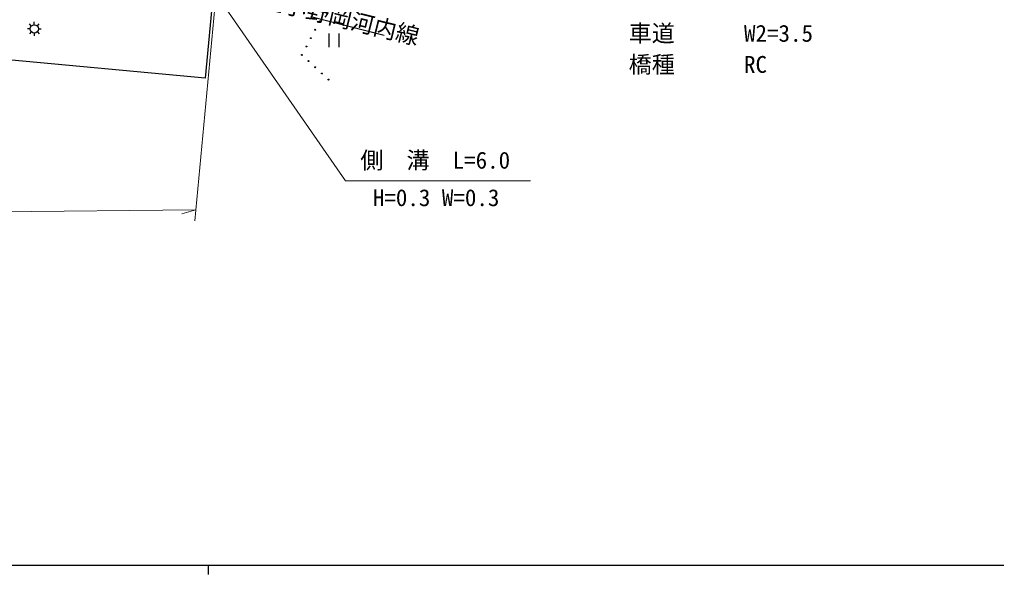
# Model space of a CAD drawing. Units: millimetres, scale not verified. Extents: x 39750 to 680000, y 20000 to 380250.
# Drawn here: x 147544 to 253431, y 204000 to 264177 of the extents above; entities that cross this region are included whole.
import ezdxf
from ezdxf.enums import TextEntityAlignment as Align

# ---------------------------------------------------------------- set-up
doc = ezdxf.new("R2010")
doc.units = ezdxf.units.MM
doc.header["$LTSCALE"] = 1000
for name, color, linetype, lineweight in [('M-BGD', 7, 'Continuous', 25), ('M-STR-HTXT', 7, 'Continuous', 13), ('M-TTL-BAND', 7, 'Continuous', 25)]:
    doc.layers.add(name, color=color, linetype=linetype, lineweight=lineweight)
doc.layers.add('M-BMK-HTXT', color=7, linetype='Continuous')
doc.styles.add('ＭＳ ゴシック', font='')
doc.styles.get('ＭＳ ゴシック').set_extended_font_data('MS Gothic')

msp = doc.modelspace()

# ---------------------------------------------------------------- linework, layer by layer
at = {"layer": 'M-BGD'}
for p, q in [((168372, 265490), (167661, 257829)), ((148817, 263491), (148607, 263701)), ((149147, 263611), (149147, 263911)), ((149477, 263491), (149687, 263701)), ((187063, 262462), (179112, 264474)), ((148697, 263161), (148397, 263161)), ((148817, 262831), (148607, 262621)), ((149147, 262711), (149147, 262411)), ((149477, 262831), (149687, 262621)), ((149597, 263161), (149897, 263161)), ((181052, 262666), (181052, 261166)), ((182192, 261166), (182192, 262666)), ((167661, 257829), (130493, 261277))]:
    msp.add_line(p, q, dxfattribs=at)
for centre, radius in [((180073, 263980), 50), ((149147, 263161), 450), ((179594, 263070), 50), ((179115, 262160), 50), ((178636, 261250), 50), ((178157, 260340), 50), ((178876, 259670), 50), ((179594, 258999), 50), ((180313, 258328), 50), ((181031, 257658), 50)]:
    msp.add_circle(centre, radius, dxfattribs=at)
at = {"layer": 'M-STR-HTXT'}
for p, q in [((169627, 265797), (182861, 246668)), ((168700, 265494), (166531, 242342)), ((202932, 246668), (182861, 246668)), ((166642, 243530), (120774, 243052)), ((166642, 243530), (165147, 243094))]:
    msp.add_line(p, q, dxfattribs=at)
at = {"layer": 'M-TTL-BAND'}
for p, q in [((40000, 205000), (579000, 205000)), ((168000, 205000), (168000, 204000))]:
    msp.add_line(p, q, dxfattribs=at)

# ---------------------------------------------------------------- texts
at = {"layer": 'M-BMK-HTXT', "style": 'ＭＳ ゴシック'}
msp.add_text('市道小野岡河内線', height=1833, rotation=346.2, dxfattribs=at).set_placement((171036, 265637), align=Align.BOTTOM_LEFT)
at = {"layer": 'M-STR-HTXT', "style": 'ＭＳ ゴシック'}
for s, p in [('車道\u3000\u3000\u3000W2=3.5', (213564, 261217)), ('橋種\u3000\u3000\u3000RC', (213564, 257841)), ('側\u3000溝\u3000L=6.0', (184484, 247456)), ('H=0.3 W=0.3', (185838, 243393))]:
    msp.add_text(s, height=1833, dxfattribs=at).set_placement(p, align=Align.BOTTOM_LEFT)

doc.saveas('drawing.dxf')
